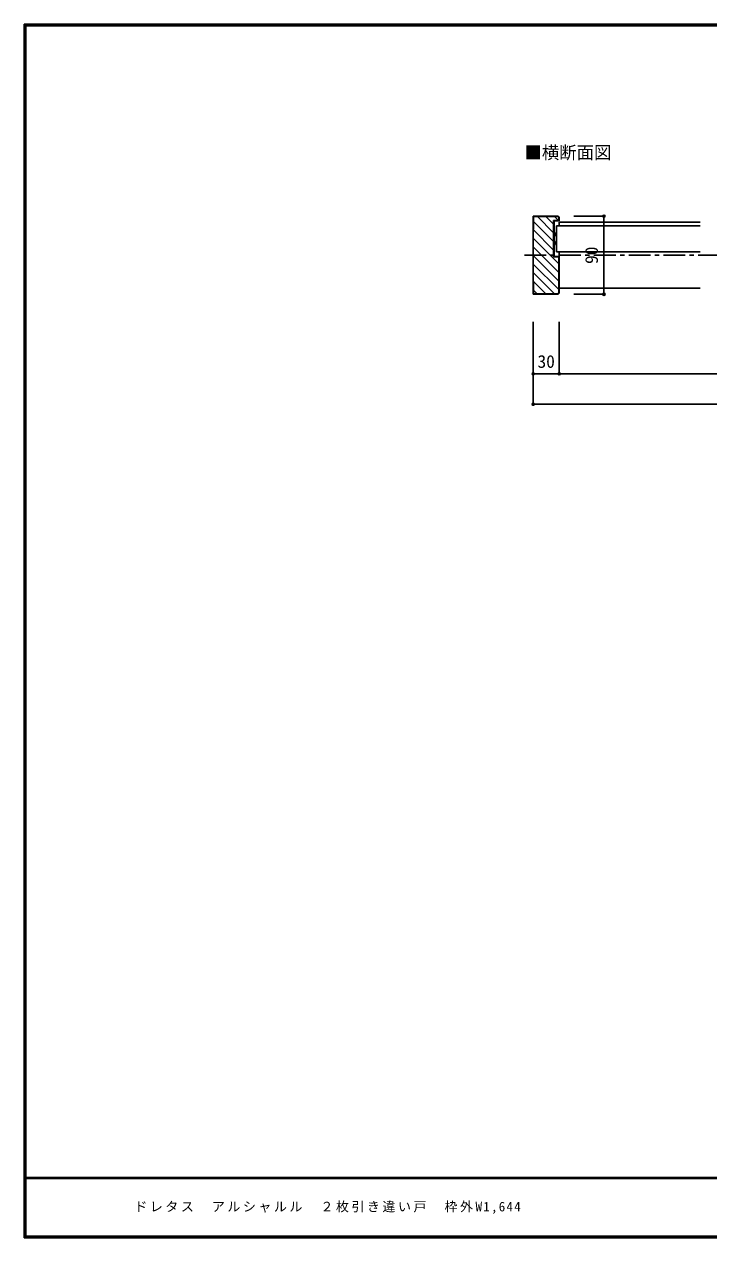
# Model space of a CAD drawing. Units: millimetres at full size, sheet at 1:5. Extents: x -973 to 977, y -701 to 696.
# Drawn here: x -973 to -185, y -701 to 696 of the extents above; entities that cross this region are included whole.
import ezdxf
from ezdxf.enums import TextEntityAlignment as Align

# ---------------------------------------------------------------- set-up
doc = ezdxf.new("R2010")
doc.units = ezdxf.units.MM
doc.header["$LTSCALE"] = 5
doc.header["$PDMODE"] = 32
doc.header["$PDSIZE"] = 2.5
doc.linetypes.add('CHAIN1', pattern=[8, 5, -1, 1, -1])
for name, color, linetype in [('0-1_通り芯', 4, 'CHAIN1'), ('0-4_枠', 3, 'Continuous'), ('0-6_扉', 6, 'Continuous'), ('0-7_金物', 3, 'Continuous'), ('0-A_文字', 7, 'Continuous'), ('0-B_寸法', 7, 'Continuous'), ('0-C_ハッチ', 4, 'Continuous'), ('F-1_枠', 6, 'Continuous'), ('F-A_文字', 7, 'Continuous')]:
    doc.layers.add(name, color=color, linetype=linetype)
doc.styles.add('ＭＳ ゴシック', font='')
doc.styles.get('ＭＳ ゴシック').set_extended_font_data('MS Gothic')

msp = doc.modelspace()

# ---------------------------------------------------------------- linework, layer by layer
at = {"layer": '0-1_通り芯'}
msp.add_line((-397.506, 430), (400.812, 430), dxfattribs=at)
at = {"layer": '0-4_枠'}
for p, q in [((-387.506, 385), (-387.506, 475)), ((-358.92, 475), (-387.506, 475)), ((-357.506, 473.586), (-358.92, 475)), ((-387.006, 460), (-387.006, 474.5)), ((-359.127, 474.5), (-387.006, 474.5)), ((-364.006, 428), (-364.006, 470)), ((-364.006, 470), (-358.006, 470)), ((-363.506, 428.5), (-363.506, 469.5)), ((-363.506, 469.5), (-357.506, 469.5)), ((-359.127, 474.5), (-358.006, 473.379)), ((-358.006, 473.379), (-358.006, 470)), ((-357.506, 473.586), (-357.506, 469.5)), ((-387.006, 460), (-387.506, 460)), ((-364.006, 428), (-358.006, 428)), ((-363.506, 428.5), (-357.506, 428.5)), ((-358.006, 386.914), (-358.006, 428)), ((-357.506, 386.414), (-357.506, 428.5)), ((-387.006, 400), (-387.506, 400)), ((-387.006, 400), (-387.006, 385.5)), ((-358.92, 385), (-387.506, 385)), ((-359.42, 385.5), (-387.006, 385.5)), ((-358.006, 386.914), (-359.42, 385.5)), ((-358.92, 385), (-357.506, 386.414))]:
    msp.add_line(p, q, dxfattribs=at)
at = {"layer": '0-6_扉'}
for p, q in [((-360.506, 434), (-360.506, 464)), ((-360.506, 464), (-195.426, 464)), ((-360.506, 434), (-195.426, 434))]:
    msp.add_line(p, q, dxfattribs=at)
at = {"layer": '0-7_金物', "color": 4}
for p, q in [((-357.506, 468), (-357.506, 464)), ((-357.506, 468), (-195.426, 468)), ((-357.506, 426), (-357.506, 434)), ((-357.506, 393), (-357.506, 396)), ((-357.506, 392), (-195.426, 392))]:
    msp.add_line(p, q, dxfattribs=at)
at = {"layer": '0-7_金物', "color": 7}
msp.add_arc((-352.631, 449), 10.875, 136.39718, 223.60282, dxfattribs=at)
at = {"layer": '0-B_寸法', "color": 4}
for p, q in [((-306.084, 475), (-340.606, 475)), ((-306.084, 475), (-306.084, 385)), ((-306.084, 385), (-340.606, 385)), ((-387.506, 258.5), (-387.506, 353.5)), ((360.812, 293.5), (-357.506, 293.5)), ((-387.506, 258.5), (390.812, 258.5))]:
    msp.add_line(p, q, dxfattribs=at)
msp.add_lwpolyline([(-387.506, 293.5), (-357.506, 293.5), (-357.506, 353.5)], dxfattribs=at)
at = {"layer": '0-B_寸法'}
for p in [(-306.084, 475), (-306.084, 385), (-387.506, 293.5), (-357.506, 293.5), (-387.506, 258.5)]:
    msp.add_point(p, dxfattribs=at)
at = {"layer": '0-C_ハッチ'}
for p, q in [((-387.006, 468.879), (-364.006, 445.879)), ((-382.728, 474.5), (-364.006, 455.778)), ((-372.828, 474.5), (-364.006, 465.678)), ((-362.929, 474.5), (-358.006, 469.577)), ((-387.506, 459.479), (-364.006, 435.979)), ((-387.506, 449.58), (-358.006, 420.08)), ((-387.506, 439.68), (-358.006, 410.18)), ((-387.506, 429.781), (-358.006, 400.281)), ((-387.506, 419.881), (-358.006, 390.381)), ((-387.506, 409.982), (-363.024, 385.5)), ((-387.006, 399.582), (-372.923, 385.5)), ((-387.006, 389.683), (-382.823, 385.5))]:
    msp.add_line(p, q, dxfattribs=at)
at = {"layer": 'F-1_枠'}
for p, q in [((-973.347, 695.833), (-973.347, -700.833)), ((-973.347, 695.833), (976.653, 695.833)), ((-973.347, 695), (976.653, 695)), ((-973.347, 694.167), (976.653, 694.167)), ((-972.514, 695.833), (-972.514, -700.833)), ((-971.68, 695.833), (-971.68, -700.833)), ((976.653, -631.667), (-973.347, -631.667)), ((976.653, -632.5), (-973.347, -632.5)), ((976.653, -699.167), (-973.347, -699.167)), ((976.653, -700), (-973.347, -700)), ((976.653, -700.833), (-973.347, -700.833))]:
    msp.add_line(p, q, dxfattribs=at)

# ---------------------------------------------------------------- texts
at = {"layer": '0-A_文字', "style": 'ＭＳ ゴシック'}
msp.add_text('■横断面図', height=14.66, dxfattribs=at).set_placement((-397.506, 536.5), align=Align.BOTTOM_LEFT)
at = {"layer": '0-B_寸法', "style": 'ＭＳ ゴシック'}
msp.add_text('90', height=14.66, rotation=90, dxfattribs=at).set_placement((-308.584, 420), align=Align.BOTTOM_LEFT)
msp.add_text('30', height=14.66, dxfattribs=at).set_placement((-382.506, 296), align=Align.BOTTOM_LEFT)
at = {"layer": 'F-A_文字', "insert": (-846.68, -673.333), "char_height": 11, "attachment_point": 7, "style": 'ＭＳ ゴシック'}
msp.add_mtext('\\T1.19;ドレタス\u3000アルシャルル\u3000２枚引き違い戸\u3000枠外W1,644', dxfattribs=at)

doc.saveas('drawing.dxf')
